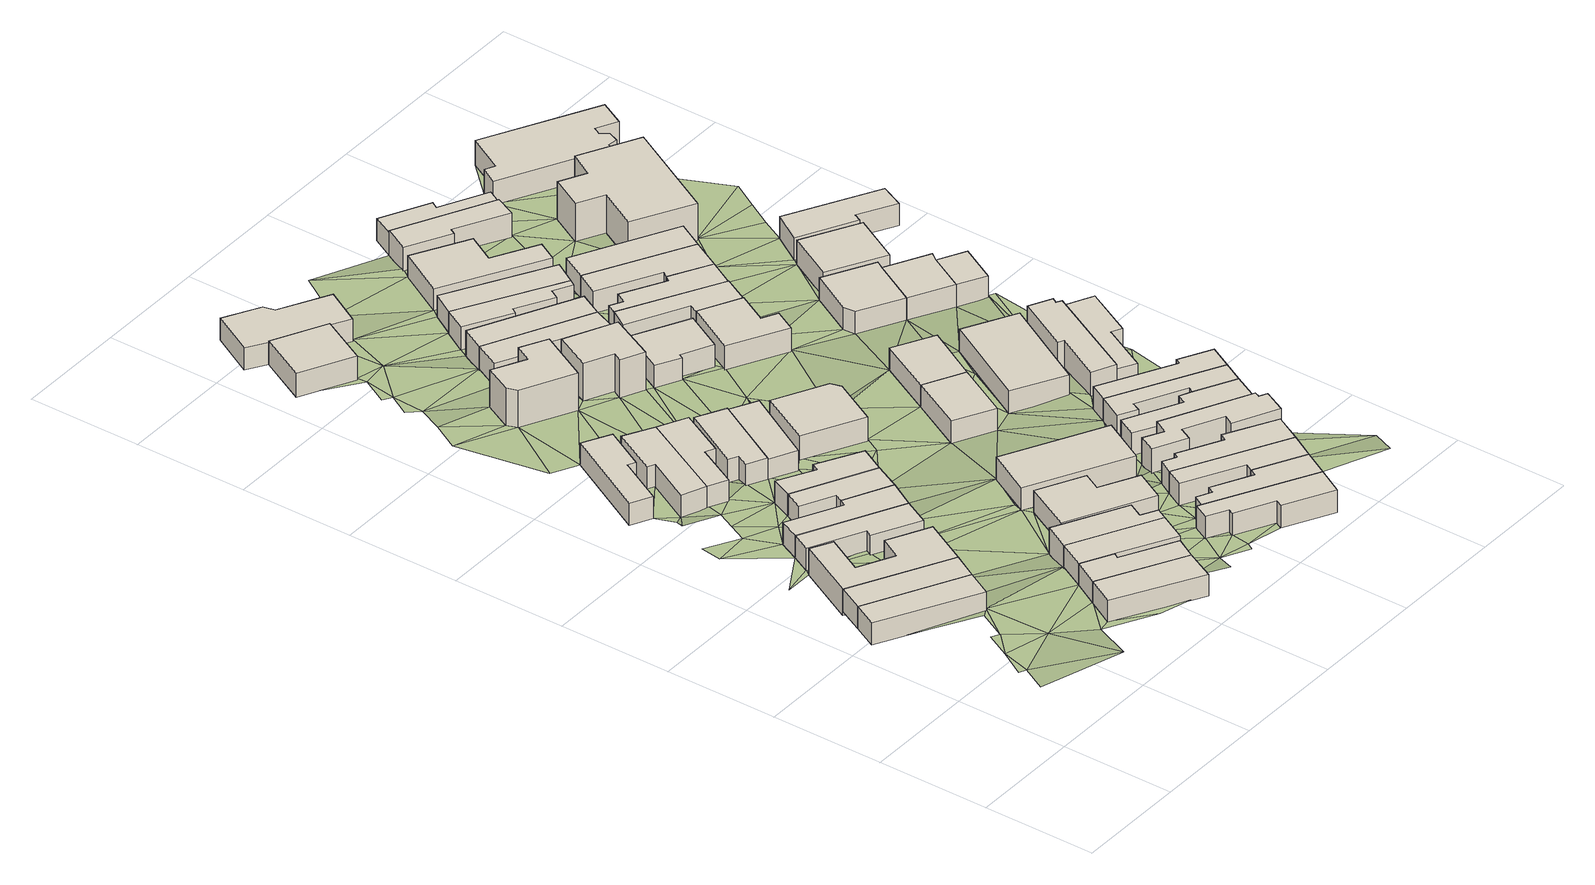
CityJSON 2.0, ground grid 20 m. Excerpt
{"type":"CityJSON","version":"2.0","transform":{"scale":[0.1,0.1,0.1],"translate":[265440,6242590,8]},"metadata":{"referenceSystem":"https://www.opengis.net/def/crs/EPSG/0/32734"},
"CityObjects":{
"building1":{"type":"Building","attributes":{"address":"36 Cecil Road Salt River Cape Town","building":"house","building:levels":"1","footprint":{"type":"Polygon"},"plus_code":"CQXGXFXP+XPR","ground_height":11.31,"building_height":4.1,"roof_height":15.41},"geometry":[{"type":"Solid","lod":"1","boundaries":[[[[0,1,2,3]],[[1,4,5,2]],[[4,6,7,5]],[[6,0,3,7]],[[3,2,5,7]],[[6,4,1,0]]]]}]},
"building2":{"type":"Building","attributes":{"address":"34 Cecil Road Salt River Cape Town","building":"house","building:levels":"1","footprint":{"type":"Polygon"},"plus_code":"CQXJXVX4+X4R","ground_height":11.31,"building_height":4.1,"roof_height":15.41},"geometry":[{"type":"Solid","lod":"1","boundaries":[[[[0,8,9,3]],[[8,10,11,9]],[[10,1,2,11]],[[1,0,3,2]],[[3,9,11,2]],[[1,10,8,0]]]]}]},
"building3":{"type":"Building","attributes":{"address":"32 Cecil Road Salt River Cape Town","building":"house","building:levels":"1","footprint":{"type":"Polygon"},"plus_code":"CQXFX9XH+XMW","ground_height":11.31,"building_height":4.1,"roof_height":15.41},"geometry":[{"type":"Solid","lod":"1","boundaries":[[[[12,13,14,9]],[[13,15,16,14]],[[15,17,18,16]],[[17,19,20,18]],[[19,21,22,20]],[[21,23,24,22]],[[23,25,11,24]],[[25,12,9,11]],[[9,14,16,18,20,22,24,11]],[[25,23,21,19,17,15,13,12]]]]}]},
"building4":{"type":"Building","attributes":{"address":"30 Cecil Road Salt River Cape Town","building":"house","building:levels":"1","footprint":{"type":"Polygon"},"plus_code":"CRX2X6XV+X3R","ground_height":10.54,"building_height":4.1,"roof_height":14.64},"geometry":[{"type":"Solid","lod":"1","boundaries":[[[[26,27,28,29]],[[27,30,31,28]],[[30,32,33,31]],[[32,34,35,33]],[[34,36,37,35]],[[36,26,29,37]],[[29,28,31,33,35,37]],[[36,34,32,30,27,26]]]]}]},
"building5":{"type":"Building","attributes":{"address":"Cecil Road Salt River Cape Town","building":"house","building:levels":"1","footprint":{"type":"Polygon"},"plus_code":"CRXPXGXG+X9V","ground_height":12.15,"building_height":4.1,"roof_height":16.25},"geometry":[{"type":"Solid","lod":"1","boundaries":[[[[38,39,40,41]],[[39,42,43,40]],[[42,44,45,43]],[[44,38,41,45]],[[41,40,43,45]],[[44,42,39,38]]]]}]},
"building6":{"type":"Building","attributes":{"address":"24 Tennyson Street Salt River Cape Town","building":"house","building:levels":"1","footprint":{"type":"Polygon"},"plus_code":"CQXMXWXP+X6X","ground_height":9.97,"building_height":4.1,"roof_height":14.07},"geometry":[{"type":"Solid","lod":"1","boundaries":[[[[46,47,48,49]],[[47,50,51,48]],[[50,52,53,51]],[[52,54,55,53]],[[54,56,57,55]],[[56,46,49,57]],[[49,48,51,53,55,57]],[[56,54,52,50,47,46]]]]}]},
"building7":{"type":"Building","attributes":{"address":"28 Cecil Road Salt River Cape Town","building":"house","building:levels":"1","footprint":{"type":"Polygon"},"plus_code":"CRX6X6XX+XJW","ground_height":10.54,"building_height":4.1,"roof_height":14.64},"geometry":[{"type":"Solid","lod":"1","boundaries":[[[[58,59,60,61]],[[59,62,63,60]],[[62,26,29,63]],[[26,36,37,29]],[[36,64,65,37]],[[64,58,61,65]],[[61,60,63,29,37,65]],[[64,36,26,62,59,58]]]]}]},
"building8":{"type":"Building","attributes":{"address":"Cecil Road Salt River Cape Town","building":"house","building:levels":"1","footprint":{"type":"Polygon"},"plus_code":"CRXRXWXM+X7W","ground_height":12.15,"building_height":4.1,"roof_height":16.25},"geometry":[{"type":"Solid","lod":"1","boundaries":[[[[38,44,45,41]],[[44,66,67,45]],[[66,68,69,67]],[[68,70,71,69]],[[70,72,73,71]],[[72,38,41,73]],[[41,45,67,69,71,73]],[[72,70,68,66,44,38]]]]}]},
"building9":{"type":"Building","attributes":{"address":"26 Tennyson Street Salt River Cape Town","building":"house","building:levels":"1","footprint":{"type":"Polygon"},"plus_code":"CQXRXMXC+X8X","ground_height":9.97,"building_height":4.1,"roof_height":14.07},"geometry":[{"type":"Solid","lod":"1","boundaries":[[[[74,75,76,77]],[[75,78,79,76]],[[78,80,81,79]],[[80,82,83,81]],[[82,84,85,83]],[[84,74,77,85]],[[77,76,79,81,83,85]],[[84,82,80,78,75,74]]]]}]},
"building10":{"type":"Building","attributes":{"address":"Cecil Road Salt River Cape Town","building":"house","building:levels":"1","footprint":{"type":"Polygon"},"plus_code":"CRXXXHXH+X8W","ground_height":12.15,"building_height":4.1,"roof_height":16.25},"geometry":[{"type":"Solid","lod":"1","boundaries":[[[[86,72,73,87]],[[72,70,71,73]],[[70,88,89,71]],[[88,90,91,89]],[[90,86,87,91]],[[87,73,71,89,91]],[[90,88,70,72,86]]]]}]},
"building11":{"type":"Building","attributes":{"address":"26 Cecil Road Salt River Cape Town","building":"house","building:levels":"1","footprint":{"type":"Polygon"},"plus_code":"CRX8XHXC+XHV","ground_height":10.54,"building_height":4.1,"roof_height":14.64},"geometry":[{"type":"Solid","lod":"1","boundaries":[[[[92,93,94,95]],[[93,96,97,94]],[[96,98,99,97]],[[98,58,61,99]],[[58,64,65,61]],[[64,92,95,65]],[[95,94,97,99,61,65]],[[64,58,98,96,93,92]]]]}]},
"building12":{"type":"Building","attributes":{"address":"28 Tennyson Street Salt River Cape Town","building":"house","building:levels":"1","footprint":{"type":"Polygon"},"plus_code":"CRX6X5X7+XWW","ground_height":9.97,"building_height":4.1,"roof_height":14.07},"geometry":[{"type":"Solid","lod":"1","boundaries":[[[[74,84,85,77]],[[84,100,101,85]],[[100,102,103,101]],[[102,104,105,103]],[[104,106,107,105]],[[106,74,77,107]],[[77,85,101,103,105,107]],[[106,104,102,100,84,74]]]]}]},
"building13":{"type":"Building","attributes":{"address":"Cecil Road Salt River Cape Town","building":"house","building:levels":"1","footprint":{"type":"Polygon"},"plus_code":"CVX2XXXV+XCX","ground_height":12.15,"building_height":4.1,"roof_height":16.25},"geometry":[{"type":"Solid","lod":"1","boundaries":[[[[108,109,91,87]],[[109,110,111,91]],[[110,112,113,111]],[[112,114,115,113]],[[114,116,117,115]],[[116,108,87,117]],[[87,91,111,113,115,117]],[[116,114,112,110,109,108]]]]}]},
"building14":{"type":"Building","attributes":{"address":"24 Cecil Road Salt River Cape Town","building":"house","building:levels":"1","footprint":{"type":"Polygon"},"plus_code":"CRXFXHX4+X6R","ground_height":10.54,"building_height":4.1,"roof_height":14.64},"geometry":[{"type":"Solid","lod":"1","boundaries":[[[[92,118,119,95]],[[118,120,121,119]],[[120,122,123,121]],[[122,124,125,123]],[[124,93,94,125]],[[93,92,95,94]],[[95,119,121,123,125,94]],[[93,124,122,120,118,92]]]]}]},
"building15":{"type":"Building","attributes":{"address":"30 Tennyson Street Salt River Cape Town","building":"house","building:levels":"1","footprint":{"type":"Polygon"},"plus_code":"CRXFX6X5+X7W","ground_height":9.97,"building_height":4.1,"roof_height":14.07},"geometry":[{"type":"Solid","lod":"1","boundaries":[[[[126,127,128,129,130,131]],[[127,132,133,129,128]],[[132,134,135,133]],[[134,136,137,135]],[[136,138,139,137]],[[138,126,131,130,139]],[[130,129,133,135,137,139]],[[138,136,134,132,127,126]]]]}]},
"building16":{"type":"Building","attributes":{"address":"8 Coleridge Road Salt River Cape Town","building":"house","building:levels":"1","footprint":{"type":"Polygon"},"plus_code":"CQXGXVXW+XJX","ground_height":9.03,"building_height":4.1,"roof_height":13.13},"geometry":[{"type":"Solid","lod":"1","boundaries":[[[[140,141,142,143,144,145]],[[141,146,147,143,142]],[[146,148,149,147]],[[148,140,145,144,149]],[[144,143,147,149]],[[148,146,141,140]]]]}]},
"building17":{"type":"Building","attributes":{"address":"Cecil Road Salt River Cape Town","building":"house","building:levels":"1","footprint":{"type":"Polygon"},"plus_code":"CVX7X5XX+XCX","ground_height":11.28,"building_height":4.1,"roof_height":15.38},"geometry":[{"type":"Solid","lod":"1","boundaries":[[[[150,151,152,153]],[[151,154,155,152]],[[154,156,157,155]],[[156,158,159,157]],[[158,160,161,159]],[[160,150,153,161]],[[153,152,155,157,159,161]],[[160,158,156,154,151,150]]]]}]},
"building18":{"type":"Building","attributes":{"address":"32 Tennyson Street Salt River Cape Town","building":"house","building:levels":"1","footprint":{"type":"Polygon"},"plus_code":"CRXMXCXX+X3V","ground_height":9.85,"building_height":4.1,"roof_height":13.95},"geometry":[{"type":"Solid","lod":"1","boundaries":[[[[126,138,162,131]],[[138,163,164,162]],[[163,165,166,164]],[[165,126,131,166]],[[131,162,164,166]],[[165,163,138,126]]]]}]},
"building19":{"type":"Building","attributes":{"address":"17 Coleridge Road Salt River Cape Town","building":"house","building:levels":"2","footprint":{"type":"Polygon"},"plus_code":"CRX4XMXG+XFW","ground_height":9.47,"building_height":6.9,"roof_height":16.37},"geometry":[{"type":"Solid","lod":"1","boundaries":[[[[167,168,169,170]],[[168,171,172,169]],[[171,173,174,172]],[[173,175,176,174]],[[175,177,178,176]],[[177,179,180,178]],[[179,167,170,180]],[[170,169,172,174,176,178,180]],[[179,177,175,173,171,168,167]]]]}]},
"building20":{"type":"Building","attributes":{"address":"6A Coleridge Road Salt River Cape Town","building":"house","building:levels":"1","footprint":{"type":"Polygon"},"plus_code":"CQXPX9XV+XPV","ground_height":8.66,"building_height":4.1,"roof_height":12.76},"geometry":[{"type":"Solid","lod":"1","boundaries":[[[[141,140,145,142]],[[140,181,182,145]],[[181,183,184,182]],[[183,185,186,184]],[[185,187,188,186]],[[187,189,190,188]],[[189,191,192,190]],[[191,141,142,192]],[[142,145,182,184,186,188,190,192]],[[191,189,187,185,183,181,140,141]]]]}]},
"building21":{"type":"Building","attributes":{"address":"54 Fenton Road Salt River Cape Town","building":"house","building:levels":"1","footprint":{"type":"Polygon"},"plus_code":"C2X5X5XX+X7R","ground_height":12.1,"building_height":4.1,"roof_height":16.2},"geometry":[{"type":"Solid","lod":"1","boundaries":[[[[193,194,195,196]],[[194,197,198,195]],[[197,199,200,198]],[[199,201,202,200]],[[201,203,204,202]],[[203,205,206,204]],[[205,207,208,206]],[[207,209,210,208]],[[209,193,196,210]],[[196,195,198,200,202,204,206,208,210]],[[209,207,205,203,201,199,197,194,193]]]]}]},
"building22":{"type":"Building","attributes":{"address":"34 Tennyson Street Salt River Cape Town","building":"house","building:levels":"1","footprint":{"type":"Polygon"},"plus_code":"CVX3XRXR+X7W","ground_height":10.48,"building_height":4.1,"roof_height":14.58},"geometry":[{"type":"Solid","lod":"1","boundaries":[[[[211,212,213,214]],[[212,215,216,213]],[[215,217,218,216]],[[217,219,220,218]],[[219,211,214,220]],[[214,213,216,218,220]],[[219,217,215,212,211]]]]}]},
"building23":{"type":"Building","attributes":{"address":"41 Cecil Road Salt River Cape Town","building":"house","building:levels":"1","footprint":{"type":"Polygon"},"plus_code":"CVXMXHXG+XQV","ground_height":11.28,"building_height":4.1,"roof_height":15.38},"geometry":[{"type":"Solid","lod":"1","boundaries":[[[[221,222,223,224]],[[222,225,226,223]],[[225,227,228,226]],[[227,221,224,228]],[[224,223,226,228]],[[227,225,222,221]]]]}]},
"building24":{"type":"Building","attributes":{"address":"15 Tennyson Street Salt River Cape Town","building":"house","building:levels":"2","footprint":{"type":"Polygon"},"plus_code":"CRXPX7X4+X2W","ground_height":9.57,"building_height":6.9,"roof_height":16.47},"geometry":[{"type":"Solid","lod":"1","boundaries":[[[[229,230,231,232]],[[230,233,234,231]],[[233,235,236,234]],[[235,237,238,236]],[[237,239,240,238]],[[239,229,232,240]],[[232,231,234,236,238,240]],[[239,237,235,233,230,229]]]]}]},
"building25":{"type":"Building","attributes":{"address":"52 Fenton Road Salt River Cape Town","building":"house","building:levels":"1","footprint":{"type":"Polygon"},"plus_code":"C2X8XFXX+X9V","ground_height":12.1,"building_height":4.1,"roof_height":16.2},"geometry":[{"type":"Solid","lod":"1","boundaries":[[[[193,241,242,196]],[[241,243,244,242]],[[243,245,246,244]],[[245,247,248,246]],[[247,249,250,248]],[[249,251,252,250]],[[251,194,195,252]],[[194,193,196,195]],[[196,242,244,246,248,250,252,195]],[[194,251,249,247,245,243,241,193]]]]}]},
"building26":{"type":"Building","attributes":{"address":"15 Coleridge Road Salt River Cape Town","building":"house","building:levels":"1","footprint":{"type":"Polygon"},"plus_code":"CRXHXJX6+XCW","ground_height":9.57,"building_height":4.1,"roof_height":13.67},"geometry":[{"type":"Solid","lod":"1","boundaries":[[[[253,254,255,256]],[[254,257,258,255]],[[257,259,260,258]],[[259,261,262,260]],[[261,263,264,262]],[[263,253,256,264]],[[256,255,258,260,262,264]],[[263,261,259,257,254,253]]]]}]},
"building27":{"type":"Building","attributes":{"address":"50 Fenton Road Salt River Cape Town","building":"house","building:levels":"1","footprint":{"type":"Polygon"},"plus_code":"C2X7XQXM+XRW","ground_height":12.1,"building_height":4.1,"roof_height":16.2},"geometry":[{"type":"Solid","lod":"1","boundaries":[[[[241,265,266,242]],[[265,267,268,266]],[[267,269,270,268]],[[269,271,272,270]],[[271,243,244,272]],[[243,241,242,244]],[[242,266,268,270,272,244]],[[243,271,269,267,265,241]]]]}]},
"building28":{"type":"Building","attributes":{"address":"13 Coleridge Road Salt River Cape Town","building":"house","building:levels":"1","footprint":{"type":"Polygon"},"plus_code":"CRXQXMXW+XQW","ground_height":9.57,"building_height":4.1,"roof_height":13.67},"geometry":[{"type":"Solid","lod":"1","boundaries":[[[[273,274,264,256]],[[274,275,276,264]],[[275,277,278,276]],[[277,273,256,278]],[[256,264,276,278]],[[277,275,274,273]]]]}]},
"building29":{"type":"Building","attributes":{"address":"48 Fenton Road Salt River Cape Town","building":"house","building:levels":"1","footprint":{"type":"Polygon"},"plus_code":"C2XHX2XG+XFV","ground_height":12.1,"building_height":4.1,"roof_height":16.2},"geometry":[{"type":"Solid","lod":"1","boundaries":[[[[265,279,280,266]],[[279,281,282,280]],[[281,283,284,282]],[[283,285,286,284]],[[285,287,288,286]],[[287,289,290,288]],[[289,267,268,290]],[[267,265,266,268]],[[266,280,282,284,286,288,290,268]],[[267,289,287,285,283,281,279,265]]]]}]},
"building30":{"type":"Building","attributes":{"address":"17 Tennyson Street Salt River Cape Town","building":"house","building:levels":"1","footprint":{"type":"Polygon"},"plus_code":"CVX6X4XP+XGV","ground_height":9.57,"building_height":4.1,"roof_height":13.67},"geometry":[{"type":"Solid","lod":"1","boundaries":[[[[291,292,293,294]],[[292,295,296,293]],[[295,297,298,296]],[[297,299,300,298]],[[299,301,302,300]],[[301,291,294,302]],[[294,293,296,298,300,302]],[[301,299,297,295,292,291]]]]}]},
"building31":{"type":"Building","attributes":{"address":"35 Cecil Road Salt River Cape Town","building":"house","building:levels":"1","footprint":{"type":"Polygon"},"plus_code":"CVXVXFXM+XWR","ground_height":10.41,"building_height":4.1,"roof_height":14.51},"geometry":[{"type":"Solid","lod":"1","boundaries":[[[[303,304,305,306]],[[304,307,308,305]],[[307,309,310,308]],[[309,303,306,310]],[[306,305,308,310]],[[309,307,304,303]]]]}]},
"building32":{"type":"Building","attributes":{"address":"Coleridge Road Salt River Cape Town","building":"house","building:levels":"1","footprint":{"type":"Polygon"},"plus_code":"CRXRX6XH+XHX","ground_height":9.15,"building_height":4.1,"roof_height":13.25},"geometry":[{"type":"Solid","lod":"1","boundaries":[[[[311,312,313,314]],[[312,315,316,313]],[[315,317,318,316]],[[317,319,320,318]],[[319,321,322,320]],[[321,323,324,322]],[[323,325,326,324]],[[325,311,314,326]],[[314,313,316,318,320,322,324,326]],[[325,323,321,319,317,315,312,311]]]]}]},
"building33":{"type":"Building","attributes":{"address":"46 Fenton Road Salt River Cape Town","building":"house","building:levels":"1","footprint":{"type":"Polygon"},"plus_code":"C2XWX3XJ+X3W","ground_height":12.1,"building_height":4.1,"roof_height":16.2},"geometry":[{"type":"Solid","lod":"1","boundaries":[[[[327,328,329,330,331,332]],[[328,333,334,330,329]],[[333,335,336,334]],[[335,337,338,336]],[[337,339,340,338]],[[339,341,342,340]],[[341,343,344,342]],[[343,345,346,344]],[[345,347,348,346]],[[347,349,350,348]],[[349,351,352,350]],[[351,327,332,331,352]],[[331,330,334,336,338,340,342,344,346,348,350,352]],[[351,349,347,345,343,341,339,337,335,333,328,327]]]]}]},
"building34":{"type":"Building","attributes":{"address":"Coleridge Road Salt River Cape Town","building":"house","building:levels":"1","footprint":{"type":"Polygon"},"plus_code":"CVX2XQX8+XFX","ground_height":9.15,"building_height":4.1,"roof_height":13.25},"geometry":[{"type":"Solid","lod":"1","boundaries":[[[[353,354,326,314]],[[354,355,356,326]],[[355,357,358,356]],[[357,353,314,358]],[[314,326,356,358]],[[357,355,354,353]]]]}]},
"building35":{"type":"Building","attributes":{"address":"22 Cecil Road Salt River Cape Town","building":"house","building:levels":"1","footprint":{"type":"Polygon"},"plus_code":"CVXMXMX5+X3V","ground_height":9.85,"building_height":4.1,"roof_height":13.95},"geometry":[{"type":"Solid","lod":"1","boundaries":[[[[359,360,361,362,363,364]],[[360,365,366,362,361]],[[365,367,368,366]],[[367,369,370,368]],[[369,371,372,370]],[[371,359,364,363,372]],[[363,362,366,368,370,372]],[[371,369,367,365,360,359]]]]}]},
"building36":{"type":"Building","attributes":{"address":"33 Cecil Road Salt River Cape Town","building":"house","building:levels":"1","footprint":{"type":"Polygon"},"plus_code":"C2X4XFXX+X2V","ground_height":10.41,"building_height":4.1,"roof_height":14.51},"geometry":[{"type":"Solid","lod":"1","boundaries":[[[[303,309,310,306]],[[309,373,374,310]],[[373,375,376,374]],[[375,303,306,376]],[[306,310,374,376]],[[375,373,309,303]]]]}]},
"building37":{"type":"Building","attributes":{"address":"44 Fenton Road Salt River Cape Town","building":"house","building:levels":"1","footprint":{"type":"Polygon"},"plus_code":"C2XRXVXM+XGW","ground_height":11.19,"building_height":4.1,"roof_height":15.29},"geometry":[{"type":"Solid","lod":"1","boundaries":[[[[377,378,379,380]],[[378,381,382,379]],[[381,383,384,382]],[[383,385,386,384]],[[385,387,388,386]],[[387,389,329,388]],[[389,390,332,329]],[[390,377,380,332]],[[380,379,382,384,386,388,329,332]],[[390,389,387,385,383,381,378,377]]]]}]},
"building38":{"type":"Building","attributes":{"address":"20 Cecil Road Salt River Cape Town","building":"house","building:levels":"1","footprint":{"type":"Polygon"},"plus_code":"CVXJX4X8+XVV","ground_height":9.57,"building_height":4.1,"roof_height":13.67},"geometry":[{"type":"Solid","lod":"1","boundaries":[[[[391,392,393,394]],[[392,395,396,397,393]],[[395,398,399,400,397,396]],[[398,360,361,400,399]],[[360,359,364,361]],[[359,391,394,364]],[[394,393,397,400,361,364]],[[359,360,398,395,392,391]]]]}]},
"building39":{"type":"Building","attributes":{"address":"7 Coleridge Road Salt River Cape Town","building":"house","building:levels":"1","footprint":{"type":"Polygon"},"plus_code":"CVX2XXXW+X6X","ground_height":9.15,"building_height":4.1,"roof_height":13.25},"geometry":[{"type":"Solid","lod":"1","boundaries":[[[[401,402,403,404]],[[402,405,406,403]],[[405,407,408,406]],[[407,409,410,408]],[[409,411,412,410]],[[411,401,404,412]],[[404,403,406,408,410,412]],[[411,409,407,405,402,401]]]]}]},
"building40":{"type":"Building","attributes":{"address":"42 Fenton Road Salt River Cape Town","building":"house","building:levels":"1","footprint":{"type":"Polygon"},"plus_code":"C2XXXPXV+X5V","ground_height":11.19,"building_height":4.1,"roof_height":15.29},"geometry":[{"type":"Solid","lod":"1","boundaries":[[[[413,414,415,416]],[[414,417,418,415]],[[417,419,420,418]],[[419,421,422,420]],[[421,423,424,422]],[[423,378,379,424]],[[378,377,380,379]],[[377,413,416,380]],[[416,415,418,420,422,424,379,380]],[[377,378,423,421,419,417,414,413]]]]}]},
"building41":{"type":"Building","attributes":{"address":"18 Cecil Road Salt River Cape Town","building":"house","building:levels":"1","footprint":{"type":"Polygon"},"plus_code":"CVXRX7XP+XHX","ground_height":9.37,"building_height":4.1,"roof_height":13.47},"geometry":[{"type":"Solid","lod":"1","boundaries":[[[[391,425,426,427]],[[425,428,429,426]],[[428,430,431,429]],[[430,432,433,431]],[[432,434,435,433]],[[434,436,437,435]],[[436,392,438,437]],[[392,391,427,438]],[[427,426,429,431,433,435,437,438]],[[392,436,434,432,430,428,425,391]]]]}]},
"building42":{"type":"Building","attributes":{"address":"40 Tennyson Street Salt River Cape Town","building":"house","building:levels":"1","footprint":{"type":"Polygon"},"plus_code":"C2XHXVXM+XVR","ground_height":10.41,"building_height":4.1,"roof_height":14.51},"geometry":[{"type":"Solid","lod":"1","boundaries":[[[[439,440,441,442]],[[440,443,444,441]],[[443,445,446,444]],[[445,439,442,446]],[[442,441,444,446]],[[445,443,440,439]]]]}]},
"building43":{"type":"Building","attributes":{"address":"40 Fenton Road Salt River Cape Town","building":"house","building:levels":"1","footprint":{"type":"Polygon"},"plus_code":"C2XWXXXM+XWR","ground_height":11.19,"building_height":4.1,"roof_height":15.29},"geometry":[{"type":"Solid","lod":"1","boundaries":[[[[414,413,416,415]],[[413,447,448,416]],[[447,449,450,448]],[[449,451,452,450]],[[451,453,454,452]],[[453,414,415,454]],[[415,416,448,450,452,454]],[[453,451,449,447,413,414]]]]}]},
"building44":{"type":"Building","attributes":{"address":"16 Cecil Road Salt River Cape Town","building":"house","building:levels":"1","footprint":{"type":"Polygon"},"plus_code":"CVXVXFXF+XMX","ground_height":9.37,"building_height":4.1,"roof_height":13.47},"geometry":[{"type":"Solid","lod":"1","boundaries":[[[[425,455,456,426]],[[455,457,458,456]],[[457,459,460,458]],[[459,461,462,460]],[[461,428,429,462]],[[428,425,426,429]],[[426,456,458,460,462,429]],[[428,461,459,457,455,425]]]]}]},
"building45":{"type":"Building","attributes":{"address":"5 Coleridge Road Salt River Cape Town","building":"house","building:levels":"1","footprint":{"type":"Polygon"},"plus_code":"CVXCXFXM+XPW","ground_height":9.15,"building_height":4.1,"roof_height":13.25},"geometry":[{"type":"Solid","lod":"1","boundaries":[[[[463,464,465,466,467]],[[464,468,469,465]],[[468,470,471,469]],[[470,472,473,471]],[[472,474,475,476,473]],[[474,463,467,466,476,475]],[[466,465,469,471,473,476]],[[474,472,470,468,464,463]]]]}]},
"building46":{"type":"Building","attributes":{"address":"42 Tennyson Street Salt River Cape Town","building":"house","building:levels":"1","footprint":{"type":"Polygon"},"plus_code":"C2XWX6XG+XWV","ground_height":11.19,"building_height":4.1,"roof_height":15.29},"geometry":[{"type":"Solid","lod":"1","boundaries":[[[[477,478,479,480,481]],[[478,482,483,479]],[[482,484,485,483]],[[484,486,487,485]],[[486,488,489,487]],[[488,490,491,489]],[[490,492,493,494,491]],[[492,477,481,480,494,493]],[[480,479,483,485,487,489,491,494]],[[492,490,488,486,484,482,478,477]]]]}]},
"building47":{"type":"Building","attributes":{"address":"14 Cecil Road Salt River Cape Town","building":"house","building:levels":"1","footprint":{"type":"Polygon"},"plus_code":"CVXXXRX7+XPW","ground_height":9.37,"building_height":4.1,"roof_height":13.47},"geometry":[{"type":"Solid","lod":"1","boundaries":[[[[495,496,497,456]],[[496,498,499,497]],[[498,500,458,499]],[[500,495,456,458]],[[456,497,499,458]],[[500,498,496,495]]]]}]},
"building48":{"type":"Building","attributes":{"address":"3 Coleridge Road Salt River Cape Town","building":"house","building:levels":"1","footprint":{"type":"Polygon"},"plus_code":"CVXMX4XW+XVR","ground_height":8.57,"building_height":4.1,"roof_height":12.67},"geometry":[{"type":"Solid","lod":"1","boundaries":[[[[463,474,475,467]],[[474,501,502,475]],[[501,503,504,502]],[[503,505,506,504]],[[505,507,508,506]],[[507,463,467,508]],[[467,475,502,504,506,508]],[[507,505,503,501,474,463]]]]}]},
"building49":{"type":"Building","attributes":{"address":"29 Cecil Road Salt River Cape Town","building":"house","building:levels":"1","footprint":{"type":"Polygon"},"plus_code":"C2XJXCXR+XRR","ground_height":9.78,"building_height":4.1,"roof_height":13.88},"geometry":[{"type":"Solid","lod":"1","boundaries":[[[[509,510,511,512]],[[510,513,514,511]],[[513,515,516,514]],[[515,517,518,516]],[[517,519,520,518]],[[519,509,512,520]],[[512,511,514,516,518,520]],[[519,517,515,513,510,509]]]]}]},
"building50":{"type":"Building","attributes":{"address":"44 Tennyson Street Salt River Cape Town","building":"house","building:levels":"1","footprint":{"type":"Polygon"},"plus_code":"C3X8X2X9+XMW","ground_height":10.27,"building_height":4.1,"roof_height":14.37},"geometry":[{"type":"Solid","lod":"1","boundaries":[[[[477,492,493,481]],[[492,521,522,493]],[[521,523,524,522]],[[523,525,526,524]],[[525,527,528,526]],[[527,477,481,528]],[[481,493,522,524,526,528]],[[527,525,523,521,492,477]]]]}]},
"building51":{"type":"Building","attributes":{"address":"Tennyson Street Salt River Cape Town","building":"house","building:levels":"1","footprint":{"type":"Polygon"},"plus_code":"C2XXXHXC+XMV","ground_height":9.78,"building_height":4.1,"roof_height":13.88},"geometry":[{"type":"Solid","lod":"1","boundaries":[[[[510,509,512,511]],[[509,529,530,512]],[[529,531,532,530]],[[531,533,534,532]],[[533,510,511,534]],[[511,512,530,532,534]],[[533,531,529,509,510]]]]}]},
"building52":{"type":"Building","attributes":{"address":"27 Cecil Road Salt River Cape Town","building":"house","building:levels":"1","footprint":{"type":"Polygon"},"plus_code":"C2XXX4XG+XXR","ground_height":9.78,"building_height":4.1,"roof_height":13.88},"geometry":[{"type":"Solid","lod":"1","boundaries":[[[[535,536,537,538]],[[536,539,540,537]],[[539,541,542,540]],[[541,535,538,542]],[[538,537,540,542]],[[541,539,536,535]]]]}]},
"building53":{"type":"Building","attributes":{"address":"Tennyson Street Salt River Cape Town","building":"house","building:levels":"1","footprint":{"type":"Polygon"},"plus_code":"C3X7XHX3+X8R","ground_height":9.82,"building_height":4.1,"roof_height":13.92},"geometry":[{"type":"Solid","lod":"1","boundaries":[[[[531,529,530,532]],[[529,543,544,530]],[[543,545,546,544]],[[545,531,532,546]],[[532,530,544,546]],[[545,543,529,531]]]]}]},
"building54":{"type":"Building","attributes":{"address":"8 Cecil Road Salt River Cape Town","building":"kindergarten","building:levels":"2","footprint":{"type":"Polygon"},"plus_code":"C2XHX6XC+XRX","ground_height":9.02,"building_height":6.9,"roof_height":15.92},"geometry":[{"type":"Solid","lod":"1","boundaries":[[[[547,548,549,550]],[[548,551,552,549]],[[551,553,554,552]],[[553,555,556,554]],[[555,557,558,556]],[[557,559,560,558]],[[559,561,562,560]],[[561,547,550,562]],[[550,549,552,554,556,558,560,562]],[[561,559,557,555,553,551,548,547]]]]}]},
"building55":{"type":"Building","attributes":{"address":"25 Cecil Road Salt River Cape Town","building":"house","building:levels":"1","footprint":{"type":"Polygon"},"plus_code":"C3X8XFXX+X8X","ground_height":9.38,"building_height":4.1,"roof_height":13.48},"geometry":[{"type":"Solid","lod":"1","boundaries":[[[[563,564,565,566]],[[564,567,568,565]],[[567,569,570,568]],[[569,571,572,570]],[[571,573,574,572]],[[573,563,566,574]],[[566,565,568,570,572,574]],[[573,571,569,567,564,563]]]]}]},
"building56":{"type":"Building","attributes":{"building":"house","building:levels":"1","footprint":{"type":"Polygon"},"plus_code":"C2XQXGX9+XCR","ground_height":9.02,"building_height":4.1,"roof_height":13.12},"geometry":[{"type":"Solid","lod":"1","boundaries":[[[[575,576,577,578]],[[576,579,580,577]],[[579,581,582,580]],[[581,583,584,582]],[[583,585,586,584]],[[585,587,588,586]],[[587,589,590,588]],[[589,591,592,590]],[[591,593,594,592]],[[593,595,596,594]],[[595,597,598,596]],[[597,575,578,598]],[[578,577,580,582,584,586,588,590,592,594,596,598]],[[597,595,593,591,589,587,585,583,581,579,576,575]]]]}]},
"terrain1":{"type":"TINRelief","geometry":[{"type":"CompositeSurface","lod":"1","boundaries":[[[599,600,601]],[[599,602,603]],[[604,600,599]],[[600,605,606]],[[603,604,599]],[[600,604,605]],[[607,608,609]],[[609,605,604]],[[608,605,609]],[[604,603,610]],[[23,27,611]],[[27,26,611]],[[604,610,612]],[[604,72,609]],[[27,23,613]],[[614,615,616]],[[610,617,612]],[[618,619,620]],[[613,619,618]],[[617,610,621]],[[26,62,616]],[[72,604,612]],[[616,62,614]],[[622,27,613]],[[0,609,86]],[[623,613,618]],[[613,623,622]],[[609,72,86]],[[0,86,8]],[[624,82,625]],[[617,621,626]],[[625,82,50]],[[62,627,614]],[[628,614,627]],[[82,624,629]],[[630,623,618]],[[627,62,96]],[[80,50,82]],[[629,631,82]],[[59,96,62]],[[618,632,630]],[[52,50,78]],[[116,632,8]],[[627,124,628]],[[628,124,629]],[[78,50,80]],[[96,93,627]],[[86,116,8]],[[633,631,629]],[[59,58,96]],[[93,124,627]],[[52,78,54]],[[629,124,633]],[[98,96,58]],[[66,70,68]],[[54,78,75]],[[633,124,634]],[[171,635,636]],[[636,46,171]],[[630,632,637]],[[633,634,638]],[[56,54,75]],[[632,116,637]],[[633,638,102]],[[70,66,88]],[[168,639,635]],[[634,124,640]],[[641,642,630]],[[120,124,122]],[[634,643,638]],[[124,120,640]],[[66,44,644]],[[171,168,635]],[[44,645,644]],[[638,104,102]],[[116,151,150]],[[116,646,151]],[[75,74,56]],[[644,88,66]],[[56,173,46]],[[637,641,630]],[[647,639,167]],[[167,639,168]],[[648,647,649]],[[116,150,637]],[[173,171,46]],[[104,638,650]],[[640,120,651]],[[64,642,652]],[[653,88,644]],[[88,653,90]],[[173,56,74]],[[654,655,656]],[[657,649,656]],[[120,118,651]],[[652,642,641]],[[646,658,151]],[[659,660,646]],[[106,104,650]],[[644,661,662]],[[652,92,64]],[[653,644,663]],[[167,254,647]],[[662,663,644]],[[90,664,660]],[[90,653,664]],[[649,647,253]],[[665,651,118]],[[649,666,656]],[[646,660,658]],[[160,637,150]],[[652,641,637]],[[654,656,666]],[[653,663,201]],[[667,118,92]],[[668,74,106]],[[664,669,660]],[[650,126,106]],[[254,167,179]],[[658,660,669]],[[173,74,668]],[[647,254,253]],[[165,651,665]],[[118,667,665]],[[669,664,670]],[[253,666,649]],[[662,205,663]],[[671,654,666]],[[254,179,177]],[[662,207,205]],[[269,658,669]],[[672,92,652]],[[158,673,160]],[[173,668,233]],[[637,160,225]],[[672,667,92]],[[665,667,674]],[[295,106,126]],[[173,233,175]],[[212,165,665]],[[247,669,249]],[[669,247,269]],[[267,658,269]],[[106,675,668]],[[671,666,676]],[[177,677,254]],[[673,658,267]],[[668,678,233]],[[666,253,277]],[[106,295,675]],[[233,679,175]],[[673,225,160]],[[177,175,677]],[[126,165,680]],[[666,277,312]],[[673,267,289]],[[672,674,667]],[[271,269,247]],[[676,666,353]],[[175,679,677]],[[165,212,680]],[[289,225,673]],[[679,681,677]],[[312,353,666]],[[295,126,682]],[[245,243,247]],[[682,126,680]],[[652,307,672]],[[247,243,271]],[[225,289,683]],[[680,212,211]],[[289,287,285]],[[285,683,289]],[[679,684,681]],[[675,295,292]],[[303,674,672]],[[307,652,227]],[[277,685,312]],[[683,335,225]],[[676,353,357]],[[183,676,402]],[[674,303,686]],[[285,687,683]],[[688,225,335]],[[675,292,689]],[[689,684,679]],[[676,357,402]],[[225,688,227]],[[690,682,680]],[[691,682,692]],[[285,283,687]],[[688,335,328]],[[685,277,693]],[[333,328,335]],[[689,292,694]],[[692,682,690]],[[227,688,695]],[[680,211,696]],[[694,684,689]],[[211,686,375]],[[281,687,283]],[[281,697,687]],[[227,695,698]],[[684,694,699]],[[227,700,307]],[[401,183,402]],[[680,696,690]],[[701,702,685]],[[303,375,686]],[[684,699,703]],[[183,401,704]],[[694,292,291]],[[705,699,694]],[[700,227,698]],[[443,307,700]],[[695,706,698]],[[707,697,281]],[[443,309,307]],[[705,703,699]],[[708,692,690]],[[701,685,693]],[[709,703,705]],[[281,710,707]],[[696,211,375]],[[355,402,357]],[[693,703,709]],[[711,706,695]],[[281,279,710]],[[692,708,291]],[[694,291,712]],[[443,700,713]],[[714,265,241]],[[709,715,693]],[[716,704,401]],[[701,693,717]],[[718,706,719]],[[701,717,720]],[[721,309,443]],[[722,709,723]],[[715,709,722]],[[443,713,724]],[[717,693,715]],[[706,711,719]],[[291,708,712]],[[710,279,725]],[[463,704,716]],[[726,279,265]],[[718,719,727]],[[728,717,715]],[[402,355,405]],[[729,724,713]],[[717,728,730]],[[714,726,265]],[[721,443,440]],[[373,309,721]],[[731,716,401]],[[696,375,519]],[[715,722,461]],[[729,713,732]],[[733,727,719]],[[726,725,279]],[[355,730,728]],[[734,359,735]],[[696,517,734]],[[411,731,401]],[[722,430,428]],[[728,498,355]],[[736,724,729]],[[737,738,739]],[[461,722,428]],[[451,732,713]],[[517,696,519]],[[440,373,721]],[[405,355,498]],[[373,509,375]],[[411,409,407]],[[739,738,377]],[[724,736,740]],[[375,509,519]],[[405,498,407]],[[731,411,741]],[[359,734,515]],[[742,732,451]],[[734,517,515]],[[724,740,439]],[[373,440,509]],[[391,359,515]],[[451,449,742]],[[741,411,743]],[[743,411,407]],[[744,742,449]],[[498,745,407]],[[742,744,746]],[[449,747,744]],[[748,745,498]],[[439,740,484]],[[749,742,746]],[[509,440,529]],[[407,745,743]],[[498,750,748]],[[529,440,439]],[[535,425,391]],[[391,515,535]],[[455,425,751]],[[503,752,505]],[[753,749,746]],[[754,515,513]],[[754,535,515]],[[425,535,751]],[[745,748,755]],[[743,745,756]],[[439,484,757]],[[455,751,750]],[[756,758,743]],[[478,477,482]],[[757,529,439]],[[752,595,505]],[[750,759,748]],[[482,760,484]],[[754,513,761]],[[762,752,758]],[[751,759,750]],[[762,758,756]],[[751,535,564]],[[484,760,757]],[[513,510,761]],[[762,595,752]],[[564,563,751]],[[751,563,759]],[[761,510,533]],[[763,764,756]],[[762,756,765]],[[765,756,764]],[[564,535,766]],[[765,764,763]],[[593,591,595]],[[767,759,563]],[[768,564,766]],[[769,762,765]],[[770,759,767]],[[770,771,759]],[[771,547,759]],[[769,765,547]],[[769,772,773]],[[769,547,772]],[[774,775,591]],[[772,547,776]],[[777,778,779]],[[591,780,774]],[[779,772,776]],[[777,779,776]],[[775,774,781]]]}]}
},
"vertices":[
[202,324,33],[31,413,33],[31,413,74],[202,324,74],[9,370,33],[9,370,74],[178,279,33],[178,279,74],
[226,368,33],[226,368,74],[54,458,33],[54,458,74],
[226,368,25],[267,446,25],[267,446,74],[194,484,25],[194,484,74],[173,445,25],[173,445,74],[111,477,25],[111,477,74],[146,543,25],[146,543,74],[109,563,25],[109,563,74],[54,458,25],
[133,606,25],[116,573,25],[116,573,66],[133,606,66],[207,526,25],[207,526,66],[201,515,25],[201,515,66],[281,474,25],[281,474,66],[304,519,25],[304,519,66],
[287,159,42],[260,111,42],[260,111,82],[287,159,82],[406,29,42],[406,29,82],[432,81,42],[432,81,82],
[140,1017,20],[57,863,20],[57,863,61],[140,1017,61],[93,844,20],[93,844,61],[136,925,20],[136,925,61],[149,918,20],[149,918,61],[188,991,20],[188,991,61],
[248,606,25],[242,595,25],[242,595,66],[248,606,66],[150,642,25],[150,642,66],[330,565,25],[330,565,66],
[452,117,42],[452,117,82],[360,167,42],[360,167,82],[365,176,42],[365,176,82],[312,204,42],[312,204,82],
[242,950,20],[191,978,20],[191,978,61],[242,950,61],[150,898,20],[150,898,61],[162,892,20],[162,892,61],[120,813,20],[120,813,61],[163,795,20],[163,795,61],
[337,251,42],[337,251,82],[462,124,42],[462,124,82],[487,172,42],[487,172,82],
[352,610,25],[214,680,25],[214,680,66],[352,610,66],[198,648,25],[198,648,66],[255,619,25],[255,619,66],
[196,778,20],[196,778,61],[233,851,20],[233,851,61],[250,843,20],[250,843,61],[292,925,20],[292,925,61],
[337,251,33],[487,172,33],[497,191,33],[497,191,82],[469,206,33],[469,206,82],[483,232,33],[483,232,82],[361,296,33],[361,296,82],
[375,654,25],[375,654,66],[299,696,25],[299,696,66],[292,683,25],[292,683,66],[230,717,25],[230,717,66],
[346,892,18],[296,919,18],[296,919,59],[296,919,61],[346,892,61],[346,892,59],[238,811,18],[238,811,61],[255,803,18],[255,803,61],[244,782,18],[244,782,61],[277,765,18],[277,765,61],
[177,1517,7],[85,1564,7],[85,1564,48],[85,1564,51],[177,1517,51],[177,1517,48],[41,1479,7],[41,1479,51],[133,1432,7],[133,1432,51],
[435,380,33],[391,296,33],[391,296,74],[435,380,74],[536,220,33],[536,220,74],[564,273,33],[564,273,74],[498,308,33],[498,308,74],[514,339,33],[514,339,74],
[277,765,59],[323,741,18],[323,741,59],[393,867,18],[393,867,59],
[186,1222,15],[162,1174,15],[162,1174,84],[186,1222,84],[169,1155,15],[169,1155,84],[259,1109,15],[259,1109,84],[305,1198,15],[305,1198,84],[259,1222,15],[259,1222,84],[243,1192,15],[243,1192,84],
[210,1498,7],[210,1498,48],[245,1561,7],[245,1561,48],[160,1607,7],[160,1607,48],[155,1627,7],[155,1627,48],[93,1661,7],[93,1661,48],[51,1585,7],[51,1585,48],
[726,51,41],[547,147,41],[547,147,82],[726,51,82],[539,151,41],[539,151,82],[525,124,41],[525,124,82],[561,105,41],[561,105,82],[556,96,41],[556,96,82],[622,61,41],[622,61,82],[616,49,41],[616,49,82],[700,4,41],[700,4,82],
[485,802,18],[395,849,18],[395,849,66],[485,802,66],[347,756,18],[347,756,66],[448,703,18],[448,703,66],[490,783,18],[490,783,66],
[471,478,32],[429,399,32],[429,399,74],[471,478,74],[600,309,32],[600,309,74],[642,388,32],[642,388,74],
[402,1140,15],[314,1182,15],[314,1182,85],[402,1140,85],[283,1117,15],[283,1117,85],[331,1094,15],[331,1094,85],[323,1078,15],[323,1078,85],[363,1059,15],[363,1059,85],
[750,95,41],[750,95,82],[664,141,41],[664,141,82],[658,129,41],[658,129,82],[590,165,41],[590,165,82],[584,153,41],[584,153,82],[558,166,41],[558,166,82],
[257,1294,15],[234,1249,15],[234,1249,57],[257,1294,57],[309,1210,15],[309,1210,57],[315,1222,15],[315,1222,57],[421,1167,15],[421,1167,57],[436,1204,15],[436,1204,57],
[774,138,41],[774,138,82],[588,238,41],[588,238,82],[571,207,41],[571,207,82],[671,154,41],[671,154,82],
[257,1294,10],[436,1204,10],[457,1245,10],[457,1245,57],[278,1335,10],[278,1335,57],
[799,185,41],[799,185,82],[712,232,41],[712,232,82],[705,220,41],[705,220,82],[630,260,41],[630,260,82],[625,251,41],[625,251,82],[602,263,41],[602,263,82],
[509,1078,16],[414,1128,16],[414,1128,57],[509,1078,57],[374,1051,16],[374,1051,57],[416,1029,16],[416,1029,57],[420,1037,16],[420,1037,57],[473,1010,16],[473,1010,57],
[565,690,24],[516,596,24],[516,596,65],[565,690,65],[585,560,24],[585,560,65],[634,654,24],[634,654,65],
[309,1390,10],[286,1351,10],[286,1351,52],[309,1390,52],[365,1306,10],[365,1306,52],[372,1316,10],[372,1316,52],[435,1280,10],[435,1280,52],[445,1297,10],[445,1297,52],[477,1279,10],[477,1279,52],[484,1290,10],[484,1290,52],
[831,256,32],[681,331,32],[681,331,73],[681,331,82],[831,256,82],[831,256,73],[668,306,32],[668,306,82],[634,324,32],[634,324,82],[619,294,32],[619,294,82],[676,266,32],[676,266,82],[687,288,32],[687,288,82],[754,255,32],[754,255,82],[745,238,32],[745,238,82],[821,200,32],[821,200,82],[841,240,32],[841,240,82],[827,247,32],[827,247,82],
[309,1390,12],[484,1290,12],[507,1329,12],[507,1329,52],[332,1429,12],[332,1429,52],
[596,1047,14],[525,1084,14],[525,1084,57],[525,1084,59],[596,1047,59],[596,1047,57],[477,994,14],[477,994,59],[575,942,14],[575,942,59],[595,980,14],[595,980,59],[568,994,14],[568,994,59],
[685,748,24],[685,748,65],[615,786,24],[615,786,65],
[856,306,31],[787,342,31],[787,342,73],[856,306,73],[766,352,31],[766,352,73],[758,336,31],[758,336,73],[663,385,31],[663,385,73],[645,351,31],[645,351,73],[681,331,31],[831,256,31],
[620,1093,14],[452,1184,14],[452,1184,57],[620,1093,57],[432,1152,14],[432,1152,55],[432,1152,57],[533,1100,14],[533,1100,55],[533,1100,57],
[389,1527,12],[342,1443,12],[342,1443,52],[389,1527,52],[515,1347,12],[515,1347,52],[534,1382,12],[534,1382,52],[457,1425,12],[457,1425,52],[484,1474,12],[484,1474,52],
[875,342,31],[692,440,31],[692,440,73],[875,342,73],[668,397,31],[668,397,73],[701,380,31],[701,380,73],[708,395,31],[708,395,73],[792,352,31],[792,352,73],
[645,1139,14],[645,1139,55],[620,1093,55],[575,1177,14],[575,1177,55],[569,1168,14],[569,1168,55],[494,1209,14],[494,1209,55],[484,1190,14],[484,1190,55],[462,1202,14],[462,1202,55],[452,1184,55],
[806,682,24],[717,730,24],[717,730,65],[806,682,65],[631,573,24],[631,573,65],[720,525,24],[720,525,65],
[896,382,31],[896,382,73],[840,412,31],[840,412,73],[835,403,31],[835,403,73],[708,471,31],[708,471,73],
[672,1190,14],[672,1190,55],[500,1283,14],[500,1283,55],[478,1243,14],[478,1243,55],[581,1187,14],[581,1187,55],
[425,1589,6],[402,1545,6],[402,1545,52],[425,1589,52],[425,1589,47],[477,1505,6],[477,1505,52],[483,1515,6],[483,1515,52],[573,1467,6],[573,1467,52],[590,1504,6],[590,1504,47],[590,1504,52],
[861,643,23],[852,648,23],[852,648,73],[861,643,73],[861,643,64],[857,657,23],[857,657,73],[818,677,23],[818,677,73],[769,583,23],[769,583,73],[779,578,23],[779,578,73],[736,496,23],[736,496,73],[776,477,23],[776,477,64],[776,477,73],
[672,1190,12],[697,1236,12],[697,1236,55],[524,1328,12],[524,1328,55],[500,1283,12],
[604,1530,6],[604,1530,47],[522,1572,6],[522,1572,47],[529,1584,6],[529,1584,47],[445,1627,6],[445,1627,47],
[742,848,18],[784,926,18],[784,926,59],[742,848,59],[792,939,18],[792,939,59],[706,986,18],[706,986,59],[665,910,18],[665,910,59],[667,889,18],[667,889,59],
[807,460,23],[807,460,64],[849,542,23],[849,542,64],[867,533,23],[867,533,64],[911,618,23],[911,618,64],
[815,808,18],[815,808,59],[849,872,18],[849,872,59],[859,886,18],[859,886,59],
[765,1072,14],[720,989,14],[720,989,59],[765,1072,59],[818,936,14],[818,936,59],[862,1019,14],[862,1019,59],
[862,783,18],[862,783,59],[896,847,18],[896,847,59],
[821,1403,9],[719,1457,9],[719,1457,79],[821,1403,79],[695,1414,9],[695,1414,79],[649,1438,9],[649,1438,79],[619,1382,9],[619,1382,79],[665,1357,9],[665,1357,79],[628,1288,9],[628,1288,79],[730,1233,9],[730,1233,79],
[804,1133,14],[772,1082,14],[772,1082,55],[804,1133,55],[868,1030,14],[868,1030,55],[875,1043,14],[875,1043,55],[939,1008,14],[939,1008,55],[958,1049,14],[958,1049,55],
[800,1447,5],[805,1456,5],[805,1456,51],[800,1447,51],[822,1454,5],[822,1454,51],[830,1473,5],[830,1473,51],[820,1486,5],[820,1486,51],[827,1499,5],[827,1499,51],[863,1480,5],[863,1480,51],[886,1524,5],[886,1524,51],[694,1626,5],[694,1626,51],[659,1561,5],[659,1561,51],[641,1570,5],[641,1570,51],[624,1540,5],[624,1540,51],
[85,134,43],[99,185,43],[73,140,43],[62,90,43],[201,37,51],[182,165,43],[136,222,43],[122,229,43],[9,370,35],[162,271,43],[178,279,43],[237,107,43],[59,563,25],[287,159,43],[146,543,33],[126,700,25],[67,733,25],[62,696,25],[260,111,43],[194,484,33],[111,477,33],[173,445,33],[326,61,42],[207,526,33],[201,515,33],[98,793,25],[106,809,20],[406,29,50],[182,675,25],[141,732,25],[156,763,25],[281,474,33],[163,795,25],[267,446,33],[196,778,25],[244,782,25],[71,1206,15],[95,1041,20],[429,399,33],[238,811,20],[97,1254,15],[277,765,25],[433,415,33],[304,519,33],[255,803,20],[497,75,42],[478,41,50],[483,232,42],[122,1301,10],[104,1321,10],[125,1359,10],[296,919,20],[323,741,25],[471,478,33],[525,124,42],[133,1432,10],[41,1479,11],[134,1414,10],[109,1368,10],[536,220,42],[469,206,42],[497,191,42],[544,50,42],[551,62,42],[556,96,42],[539,151,42],[347,756,25],[182,1420,10],[433,675,25],[323,1078,16],[558,166,42],[547,147,42],[177,1517,10],[516,596,25],[564,273,41],[448,703,25],[363,1059,16],[210,1498,10],[309,1210,16],[331,1094,16],[314,1182,16],[433,920,19],[315,1222,16],[416,1029,18],[619,294,41],[421,1167,16],[365,1306,12],[490,783,25],[676,266,41],[645,351,32],[402,1140,16],[477,994,18],[420,1037,18],[473,1010,18],[457,1245,16],[432,1152,16],[663,385,32],[575,942,18],[687,288,41],[668,397,32],[433,1170,16],[692,440,32],[435,1280,16],[372,1316,12],[436,1204,16],[298,1646,7],[452,1184,16],[701,380,32],[754,255,41],[525,1084,16],[462,1202,16],[745,238,41],[758,336,32],[533,1100,16],[708,471,32],[875,34,47],[478,1243,16],[402,1545,12],[477,1279,16],[708,395,32],[766,352,32],[445,1297,12],[684,675,24],[494,1209,16],[484,1190,16],[720,525,32],[821,200,38],[900,79,38],[792,352,32],[500,1283,16],[736,496,32],[484,1290,16],[477,1505,12],[776,477,32],[787,342,32],[595,980,18],[568,994,18],[779,578,24],[827,247,38],[841,240,38],[831,256,38],[769,583,24],[483,1515,12],[807,460,32],[573,1467,10],[855,448,31],[619,1382,10],[869,517,31],[887,433,31],[628,1288,14],[849,542,31],[697,1236,14],[684,1170,14],[604,1530,10],[867,533,31],[720,989,18],[665,1357,10],[649,1438,10],[862,783,23],[590,1504,10],[730,1233,14],[873,777,23],[818,936,18],[624,1540,10],[695,1414,10],[684,1420,10],[719,1457,10],[862,1019,18],[825,1175,14],[868,1030,18],[800,1447,10],[850,1219,14],[876,1265,14],[822,1454,9],[805,1456,10],[824,1569,5],[780,1616,5],[863,1480,9],[827,1499,9],[820,1486,9],[830,1473,9],[886,1524,9],[835,1591,5]
]}
